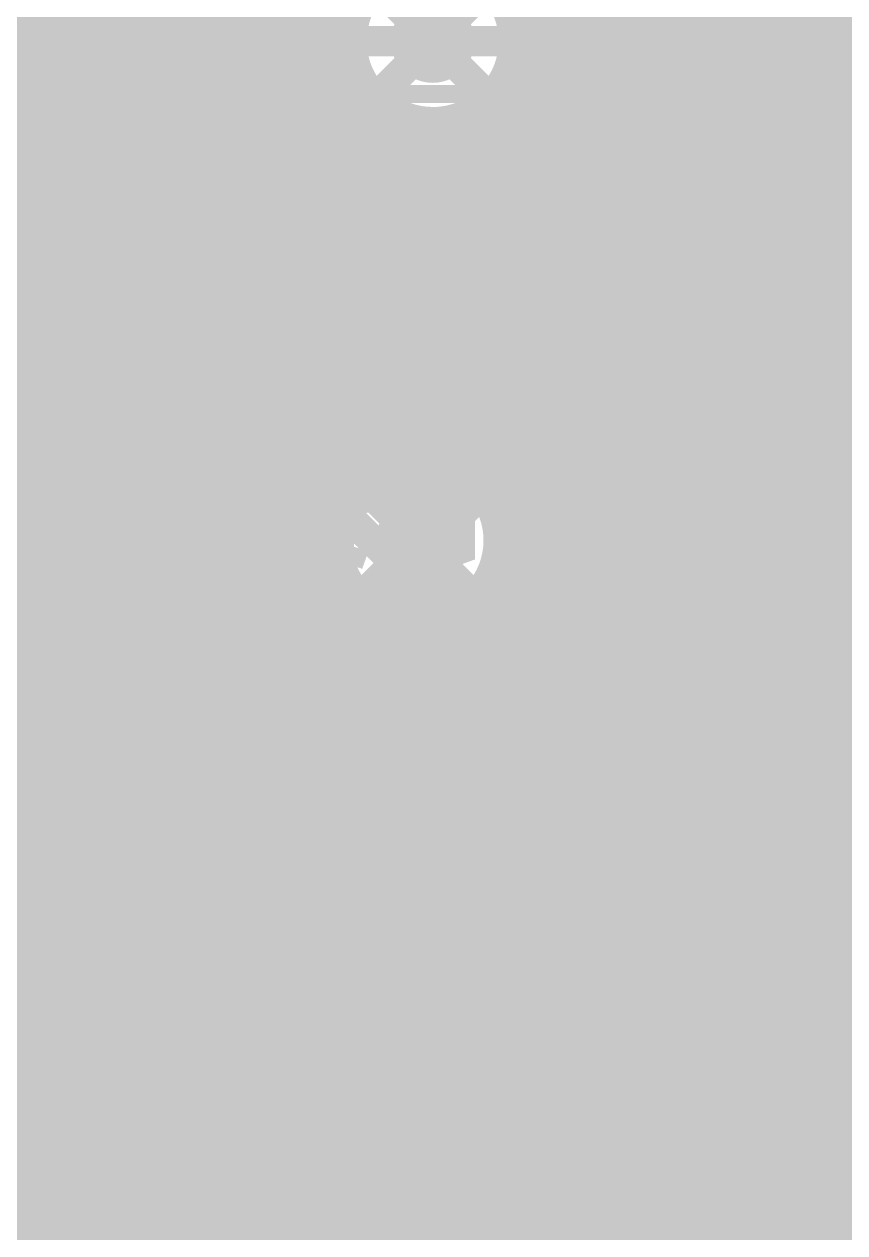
# Model space of a CAD drawing. Extents: x -5 to 112, y -62 to 71.
# Drawn here: x 57.02 to 63.91, y 54.13 to 64.28 of the extents above; entities that cross this region are included whole.
import ezdxf

# ---------------------------------------------------------------- set-up
doc = ezdxf.new("R2010")
doc.units = 0
doc.header["$MEASUREMENT"] = 0
doc.layers.get('0').update_dxf_attribs({"linetype": 'CONTINUOUS'})
for name, color, linetype in [('25-336-0_BOT', 7, 'CONTINUOUS'), ('25-336-0_DRD', 7, 'CONTINUOUS'), ('25-336-0_DRL', 2, 'CONTINUOUS'), ('25-336-0_IN1', 4, 'CONTINUOUS'), ('25-336-0_IN2', 3, 'CONTINUOUS'), ('25-336-0_SMT', 10, 'CONTINUOUS'), ('25-336-0_SPT', 14, 'CONTINUOUS'), ('25-336-0_SST', 9, 'CONTINUOUS'), ('25-336-0_TOP', 12, 'CONTINUOUS'), ('THRUHOLE_TAP', 8, 'CONTINUOUS')]:
    doc.layers.add(name, color=color, linetype=linetype)

# ---------------------------------------------------------------- blocks, each defined once
blk = doc.blocks.new('ROUND_11')
at = {"const_width": 0.35052}
blk.add_lwpolyline([(-0.17526, 0, 1), (0.17526, 0, 1)], format="xyb", close=True, dxfattribs=at)
blk = doc.blocks.new('ROUND_81')
at = {"const_width": 0.10033}
blk.add_lwpolyline([(-0.050164, 0, 1), (0.050164, 0, 1)], format="xyb", close=True, dxfattribs=at)
blk = doc.blocks.new('ROUND_82')
at = {"const_width": 0.10033}
blk.add_lwpolyline([(-0.050164, 0, 1), (0.050164, 0, 1)], format="xyb", close=True, dxfattribs=at)
blk = doc.blocks.new('ROUND_65')
at = {"const_width": 0.35052}
blk.add_lwpolyline([(-0.17526, 0, 1), (0.17526, 0, 1)], format="xyb", close=True, dxfattribs=at)
blk = doc.blocks.new('ROUND_68')
at = {"const_width": 0.35052}
blk.add_lwpolyline([(-0.17526, 0, 1), (0.17526, 0, 1)], format="xyb", close=True, dxfattribs=at)
blk = doc.blocks.new('RECTANGLE_2')
blk.add_solid([(0.4826, 0.4064), (0.4826, -0.4064), (-0.4826, 0.4064), (-0.4826, -0.4064)])
blk = doc.blocks.new('OBLONG_51')
at = {"const_width": 0.65024}
blk.add_lwpolyline([(0.50038, 0), (-0.50038, 0)], dxfattribs=at)
at = {"const_width": 0.32512}
for points in [[(-0.66294, 0, 1), (-0.33782, 0, 1)], [(0.33782, 0, 1), (0.66294, 0, 1)]]:
    blk.add_lwpolyline(points, format="xyb", close=True, dxfattribs=at)
blk = doc.blocks.new('RECTANGLE_53')
blk.add_solid([(0.8636, 0.6985), (0.8636, -0.6985), (-0.8636, 0.6985), (-0.8636, -0.6985)])
blk = doc.blocks.new('ROUND_73')
at = {"const_width": 0.10033}
blk.add_lwpolyline([(-0.050164, 0, 1), (0.050164, 0, 1)], format="xyb", close=True, dxfattribs=at)

msp = doc.modelspace()

# ---------------------------------------------------------------- linework, layer by layer
at = {"layer": '25-336-0_BOT'}
for points, const_width in [([(57.0738, 70.231), (57.0738, 63.56096)], 0.254), ([(57.3024, 70.231), (57.3024, 63.78956)], 0.254), ([(57.531, 70.231), (57.531, 64.01816)], 0.254), ([(57.7596, 70.231), (57.7596, 64.24676)], 0.254), ([(62.3316, 70.231), (62.3316, 47.17796)], 0.254), ([(62.5602, 70.231), (62.5602, 47.43196)], 0.254), ([(62.7888, 70.231), (62.7888, 47.59452)], 0.254), ([(63.0174, 70.231), (63.0174, 47.7012)], 0.254), ([(63.246, 70.231), (63.246, 47.76216)], 0.254), ([(63.4746, 70.231), (63.4746, 47.78502)], 0.254), ([(63.7032, 70.231), (63.7032, 47.76978)], 0.254), ([(63.9318, 70.231), (63.9318, 47.71898)], 0.254), ([(60.325, 68.707), (60.325, 66.802), (61.595, 65.532), (61.595, 61.341), (60.325, 60.071), (60.325, 59.944)], 0.635), ([(62.2427, 65.532), (62.2427, 61.341)], 0.254), ([(57.97042, 64.45758), (56.17464, 62.6618)], 0.254), ([(57.7469, 64.2366), (51.7652, 64.2366)], 0.254), ([(83.29676, 64.2366), (62.2427, 64.2366)], 0.254), ([(60.452, 64.135), (58.293, 64.135), (56.261, 62.103), (56.261, 58.166), (54.737, 56.642)], 0.254), ([(57.5183, 64.008), (51.7652, 64.008)], 0.254), ([(83.30184, 64.008), (62.2427, 64.008)], 0.254), ([(57.2897, 63.7794), (51.7652, 63.7794)], 0.254), ([(83.35518, 63.7794), (62.2427, 63.7794)], 0.254), ([(58.48096, 63.6778), (56.7182, 61.9125)], 0.254), ([(58.4454, 63.6397), (58.4454, 55.0037)], 0.254), ([(59.94908, 63.6778), (58.48096, 63.6778)], 0.254), ([(58.674, 63.6778), (58.674, 55.0037)], 0.254), ([(58.9026, 63.6778), (58.9026, 55.0037)], 0.254), ([(59.1312, 63.6778), (59.1312, 55.0037)], 0.254), ([(59.3598, 63.6778), (59.3598, 55.0037)], 0.254), ([(59.5884, 63.6778), (59.5884, 55.0037)], 0.254), ([(59.817, 63.6778), (59.817, 60.47232)], 0.254), ([(60.9473, 63.66764), (60.9473, 61.6077)], 0.254), ([(60.96, 63.68288), (60.96, 61.6204)], 0.254), ([(57.0611, 63.5508), (51.7652, 63.5508)], 0.254), ([(60.10402, 63.5508), (58.35396, 63.5508)], 0.254), ([(60.0456, 63.5889), (60.0456, 60.706)], 0.254), ([(60.7314, 63.51524), (60.7314, 61.3918)], 0.254), ([(60.9473, 63.5508), (60.79998, 63.5508)], 0.254), ([(83.45932, 63.5508), (62.2427, 63.5508)], 0.254), ([(58.2168, 63.4111), (58.2168, 55.0037)], 0.254), ([(60.2742, 63.47714), (60.2742, 60.9346)], 0.254), ([(60.5028, 63.45682), (60.5028, 61.1632)], 0.254), ([(60.9473, 63.3222), (58.12536, 63.3222)], 0.254), ([(83.63712, 63.3222), (62.2427, 63.3222)], 0.254), ([(60.9473, 63.0936), (57.89676, 63.0936)], 0.254), ([(57.9882, 63.1825), (57.9882, 55.0037)], 0.254), ([(83.95716, 63.0936), (62.2427, 63.0936)], 0.254), ([(57.7596, 62.9539), (57.7596, 55.0037)], 0.254), ([(60.9473, 62.865), (57.66816, 62.865)], 0.254), ([(101.473, 62.865), (62.2427, 62.865)], 0.254), ([(57.531, 62.7253), (57.531, 55.0037)], 0.254), ([(60.9473, 62.6364), (57.43956, 62.6364)], 0.254), ([(101.473, 62.6364), (62.2427, 62.6364)], 0.254), ([(57.3024, 62.4967), (57.3024, 55.0037)], 0.254), ([(60.9473, 62.4078), (57.21096, 62.4078)], 0.254), ([(101.473, 62.4078), (62.2427, 62.4078)], 0.254), ([(60.9473, 62.1792), (56.98236, 62.1792)], 0.254), ([(57.0738, 62.2681), (57.0738, 55.0037)], 0.254), ([(101.473, 62.1792), (62.2427, 62.1792)], 0.254), ([(60.9473, 61.9506), (56.75376, 61.9506)], 0.254), ([(101.473, 61.9506), (62.2427, 61.9506)], 0.254), ([(60.9473, 61.722), (56.7182, 61.722)], 0.254), ([(101.473, 61.722), (62.2427, 61.722)], 0.254), ([(60.9473, 61.6077), (59.87288, 60.53582)], 0.254), ([(60.83046, 61.4934), (56.7182, 61.4934)], 0.254), ([(101.473, 61.4934), (62.2427, 61.4934)], 0.254), ([(60.60186, 61.2648), (56.7182, 61.2648)], 0.254), ([(101.473, 61.2648), (62.23762, 61.2648)], 0.254), ([(60.37326, 61.0362), (56.7182, 61.0362)], 0.254), ([(101.473, 61.0362), (62.1665, 61.0362)], 0.254), ([(62.04458, 60.87618), (60.99302, 59.82462)], 0.254), ([(62.103, 60.93968), (62.103, 49.2633)], 0.254), ([(60.14466, 60.8076), (56.7182, 60.8076)], 0.254), ([(101.473, 60.8076), (61.976, 60.8076)], 0.254), ([(61.8744, 60.70346), (61.8744, 49.56556)], 0.254), ([(59.91606, 60.579), (56.7182, 60.579)], 0.254), ([(101.473, 60.579), (61.7474, 60.579)], 0.254), ([(61.6458, 60.47486), (61.6458, 49.67732)], 0.254), ([(59.7408, 60.3504), (56.7182, 60.3504)], 0.254), ([(101.473, 60.3504), (61.5188, 60.3504)], 0.254), ([(61.4172, 60.24626), (61.4172, 49.70018)], 0.254), ([(59.66714, 60.1218), (56.7182, 60.1218)], 0.254), ([(60.325, 59.944), (60.325, 54.356)], 0.635), ([(101.473, 60.1218), (61.2902, 60.1218)], 0.254), ([(61.1886, 60.01766), (61.1886, 49.64176)], 0.254), ([(59.64682, 59.8932), (56.7182, 59.8932)], 0.254), ([(101.473, 59.8932), (61.0616, 59.8932)], 0.254), ([(59.6773, 59.73572), (59.6773, 55.0037)], 0.254), ([(60.9727, 59.73572), (60.9727, 54.56174)], 0.254), ([(59.6773, 59.6646), (56.7182, 59.6646)], 0.254), ([(60.96, 59.70016), (60.96, 54.5973)], 0.254), ([(101.473, 59.6646), (60.9727, 59.6646)], 0.254), ([(59.6773, 59.436), (56.7182, 59.436)], 0.254), ([(101.473, 59.436), (60.9727, 59.436)], 0.254), ([(59.6773, 59.2074), (56.7182, 59.2074)], 0.254), ([(101.473, 59.2074), (60.9727, 59.2074)], 0.254), ([(59.6773, 58.9788), (56.7182, 58.9788)], 0.254), ([(101.473, 58.9788), (60.9727, 58.9788)], 0.254), ([(59.6773, 58.7502), (56.7182, 58.7502)], 0.254), ([(101.473, 58.7502), (60.9727, 58.7502)], 0.254), ([(59.6773, 58.5216), (56.7182, 58.5216)], 0.254), ([(101.473, 58.5216), (60.9727, 58.5216)], 0.254), ([(59.6773, 58.293), (56.7182, 58.293)], 0.254), ([(101.473, 58.293), (60.9727, 58.293)], 0.254), ([(59.6773, 58.0644), (56.7055, 58.0644)], 0.254), ([(101.473, 58.0644), (60.9727, 58.0644)], 0.254), ([(59.6773, 57.8358), (56.57596, 57.8358)], 0.254), ([(101.473, 57.8358), (60.9727, 57.8358)], 0.254), ([(59.6773, 57.6072), (56.34736, 57.6072)], 0.254), ([(101.473, 57.6072), (60.9727, 57.6072)], 0.254), ([(59.6773, 57.3786), (56.11876, 57.3786)], 0.254), ([(101.473, 57.3786), (60.9727, 57.3786)], 0.254), ([(59.6773, 57.15), (55.89016, 57.15)], 0.254), ([(101.473, 57.15), (60.9727, 57.15)], 0.254), ([(59.6773, 56.9214), (55.66156, 56.9214)], 0.254), ([(101.473, 56.9214), (60.9727, 56.9214)], 0.254), ([(59.6773, 56.6928), (55.43296, 56.6928)], 0.254), ([(90.25382, 56.6928), (60.9727, 56.6928)], 0.254), ([(59.6773, 56.4642), (55.39232, 56.4642)], 0.254), ([(89.85758, 56.4642), (60.9727, 56.4642)], 0.254), ([(59.6773, 56.2356), (55.28056, 56.2356)], 0.254), ([(89.61882, 56.2356), (60.9727, 56.2356)], 0.254), ([(59.6773, 56.007), (54.9783, 56.007)], 0.254), ([(89.4588, 56.007), (60.9727, 56.007)], 0.254), ([(59.6773, 55.7784), (43.2562, 55.7784)], 0.254), ([(89.34958, 55.7784), (60.9727, 55.7784)], 0.254), ([(59.6773, 55.5498), (43.2562, 55.5498)], 0.254), ([(89.281, 55.5498), (60.9727, 55.5498)], 0.254), ([(59.6773, 55.3212), (43.2562, 55.3212)], 0.254), ([(89.24798, 55.3212), (60.9727, 55.3212)], 0.254), ([(59.6773, 55.0926), (43.2562, 55.0926)], 0.254), ([(69.09816, 55.0926), (60.9727, 55.0926)], 0.254), ([(59.6773, 55.0037), (52.578, 55.0037)], 0.254), ([(68.83908, 54.864), (60.9727, 54.864)], 0.254), ([(68.67652, 54.6354), (60.9727, 54.6354)], 0.254), ([(60.325, 54.356), (52.578, 54.356), (51.308, 53.086), (51.308, 50.165), (52.4002, 49.0728), (52.4002, 44.3738)], 0.635), ([(68.57492, 54.4068), (61.00318, 54.4068)], 0.254), ([(68.51904, 54.1782), (60.98032, 54.1782)], 0.254), ([(60.96, 54.11216), (60.96, 49.47412)], 0.254)]:
    msp.add_lwpolyline(points, dxfattribs=dict(at, const_width=const_width))
at = {"layer": '25-336-0_BOT', "const_width": 0.254}
for points in [[(59.94908, 63.6778, 0.2113087), (60.452, 63.45532)], [(60.452, 63.45428, 0.2064635), (60.9471, 63.66782)], [(62.0522, 60.8838, 0.1989124), (62.24158, 61.341)], [(59.8678, 60.5282, 0.1573077), (59.68681, 60.17483)], [(59.8678, 60.5282, 0.1573077), (59.68681, 60.17483)], [(59.68492, 60.17514, 0.0868521), (59.64447, 59.944)], [(59.68492, 60.17514, 0.0868521), (59.64447, 59.944)], [(59.64428, 59.944, 0.0779388), (59.67696, 59.73561)], [(59.64428, 59.944, 0.0779388), (59.67696, 59.73561)], [(60.9727, 59.73572, 0.0335838), (60.99475, 59.82431)], [(60.9727, 59.73572, 0.0335838), (60.99475, 59.82431)], [(61.00572, 54.356, 0.0770437), (60.97378, 54.56208)], [(61.00572, 54.356, 0.0770437), (60.97378, 54.56208)], [(60.325, 53.67528, 0.4142136), (61.00572, 54.356)], [(60.325, 53.67528, 0.4142136), (61.00572, 54.356)]]:
    msp.add_lwpolyline(points, format="xyb", dxfattribs=at)
at = {"layer": '25-336-0_DRD', "const_width": 0.254}
for points in [[(61.722, 65.405), (59.182, 62.865)], [(61.722, 62.865), (59.182, 65.405)], [(60.579, 61.849), (58.039, 59.309)], [(60.579, 59.309), (58.039, 61.849)], [(61.595, 61.214), (59.055, 58.674)], [(61.595, 58.674), (59.055, 61.214)], [(61.595, 61.214), (59.055, 58.674)], [(61.595, 58.674), (59.055, 61.214)], [(61.595, 55.626), (59.055, 53.086)], [(61.595, 53.086), (59.055, 55.626)], [(61.595, 55.626), (59.055, 53.086)], [(61.595, 53.086), (59.055, 55.626)]]:
    msp.add_lwpolyline(points, dxfattribs=at)
at = {"layer": '25-336-0_IN1', "const_width": 0.254}
for points in [[(57.0992, 69.85), (57.0992, 34.81578)], [(57.3278, 69.85), (57.3278, 34.9377)], [(57.5564, 69.85), (57.5564, 34.96818)], [(57.785, 69.85), (57.785, 34.91992)], [(58.0136, 69.85), (58.0136, 34.76752)], [(58.2422, 69.85), (58.2422, 28.067)], [(58.4708, 69.85), (58.4708, 29.37002)], [(58.6994, 69.85), (58.6994, 29.37002)], [(58.928, 69.85), (58.928, 29.37002)], [(59.1566, 69.85), (59.1566, 47.28464)], [(59.3852, 69.85), (59.3852, 47.47006)], [(59.6138, 69.85), (59.6138, 47.53864)], [(61.214, 69.85), (61.214, 49.65192)], [(61.4426, 69.85), (61.4426, 49.70018)], [(61.6712, 69.85), (61.6712, 49.6697)], [(61.8998, 69.85), (61.8998, 49.54778)], [(62.1284, 69.85), (62.1284, 49.18202)], [(62.357, 69.85), (62.357, 47.21352)], [(62.5856, 69.85), (62.5856, 47.45482)], [(62.8142, 69.85), (62.8142, 47.60976)], [(63.0428, 69.85), (63.0428, 47.70882)], [(63.2714, 69.85), (63.2714, 47.76724)], [(63.5, 69.85), (63.5, 47.78502)], [(63.7286, 69.85), (63.7286, 47.76724)], [(63.9572, 69.85), (63.9572, 47.70882)], [(59.7789, 64.2366), (17.0942, 64.2366)], [(83.29676, 64.2366), (61.12256, 64.2366)], [(59.78398, 64.008), (16.96466, 64.008)], [(83.30184, 64.008), (61.12002, 64.008)], [(59.8424, 63.83274), (59.8424, 60.42152)], [(59.87288, 63.7794), (16.76146, 63.7794)], [(60.9854, 63.71336), (60.9854, 60.10402)], [(83.35518, 63.7794), (61.03112, 63.7794)], [(60.10402, 63.5508), (16.40586, 63.5508)], [(60.071, 63.57112), (60.071, 60.57392)], [(60.7568, 63.52794), (60.7568, 60.46978)], [(83.45932, 63.5508), (60.79998, 63.5508)], [(60.2996, 63.47206), (60.2996, 60.62218)], [(60.5282, 63.45936), (60.5282, 60.5917)], [(83.63712, 63.3222), (55.74792, 63.3222)], [(83.95716, 63.0936), (55.88508, 63.0936)], [(99.441, 62.865), (55.92572, 62.865)], [(99.441, 62.6364), (55.88508, 62.6364)], [(99.441, 62.4078), (55.74792, 62.4078)], [(99.441, 62.1792), (51.9557, 62.1792)], [(99.441, 61.9506), (51.98618, 61.9506)], [(99.441, 61.722), (51.93792, 61.722)], [(99.441, 61.4934), (51.78552, 61.4934)], [(99.441, 61.2648), (34.94532, 61.2648)], [(99.441, 61.0362), (34.96818, 61.0362)], [(99.441, 60.8076), (34.90976, 60.8076)], [(60.08116, 60.579), (34.74212, 60.579)], [(99.441, 60.579), (60.5663, 60.579)], [(59.7789, 60.3504), (31.3182, 60.3504)], [(99.441, 60.3504), (60.86856, 60.3504)], [(59.66714, 60.1218), (31.3182, 60.1218)], [(99.441, 60.1218), (60.98032, 60.1218)], [(59.64682, 59.8932), (31.3182, 59.8932)], [(99.441, 59.8932), (61.00318, 59.8932)], [(60.9854, 59.78144), (60.9854, 54.51602)], [(59.70524, 59.6646), (31.3182, 59.6646)], [(99.441, 59.6646), (60.94476, 59.6646)], [(59.87288, 59.436), (31.3182, 59.436)], [(59.8424, 59.46394), (59.8424, 54.83352)], [(99.441, 59.436), (60.77712, 59.436)], [(60.7568, 59.41822), (60.7568, 54.88178)], [(60.071, 59.31408), (60.071, 54.98592)], [(60.2996, 59.26328), (60.2996, 55.03418)], [(60.5282, 59.29376), (60.5282, 55.0037)], [(99.441, 59.2074), (31.3182, 59.2074)], [(99.441, 58.9788), (55.88508, 58.9788)], [(99.441, 58.7502), (56.09336, 58.7502)], [(99.441, 58.5216), (56.16956, 58.5216)], [(99.441, 58.293), (56.16702, 58.293)], [(99.441, 58.0644), (56.07812, 58.0644)], [(99.441, 57.8358), (55.84698, 57.8358)], [(99.441, 57.6072), (45.10532, 57.6072)], [(99.441, 57.3786), (44.99356, 57.3786)], [(99.441, 57.15), (55.18912, 57.15)], [(99.441, 56.9214), (55.35676, 56.9214)], [(90.25382, 56.6928), (55.41518, 56.6928)], [(89.85758, 56.4642), (55.39232, 56.4642)], [(89.61882, 56.2356), (55.28056, 56.2356)], [(89.4588, 56.007), (54.9783, 56.007)], [(89.34958, 55.7784), (31.3182, 55.7784)], [(89.281, 55.5498), (31.3182, 55.5498)], [(89.24798, 55.3212), (31.3182, 55.3212)], [(69.09816, 55.0926), (31.3182, 55.0926)], [(59.87288, 54.864), (31.3182, 54.864)], [(68.83908, 54.864), (60.77712, 54.864)], [(59.70524, 54.6354), (31.3182, 54.6354)], [(68.67652, 54.6354), (60.94476, 54.6354)], [(59.64682, 54.4068), (39.88308, 54.4068)], [(68.57492, 54.4068), (61.00318, 54.4068)], [(59.66714, 54.1782), (40.09136, 54.1782)], [(68.51904, 54.1782), (60.98032, 54.1782)], [(60.9854, 54.19344), (60.9854, 49.49952)]]:
    msp.add_lwpolyline(points, dxfattribs=at)
for points in [[(60.452, 64.81572, 0.4142136), (59.77128, 64.135)], [(61.13272, 64.135, 0.4142136), (60.452, 64.81572)], [(59.77128, 64.135, 0.4142136), (60.452, 63.45428)], [(60.452, 63.45428, 0.4142136), (61.13272, 64.135)], [(60.325, 60.62472, 0.4142136), (59.64428, 59.944)], [(60.325, 60.62472, 0.4142136), (59.64428, 59.944)], [(61.00572, 59.944, 0.4142136), (60.325, 60.62472)], [(61.00572, 59.944, 0.4142136), (60.325, 60.62472)], [(59.64428, 59.944, 0.4142136), (60.325, 59.26328)], [(59.64428, 59.944, 0.4142136), (60.325, 59.26328)], [(60.325, 59.26328, 0.4142136), (61.00572, 59.944)], [(60.325, 59.26328, 0.4142136), (61.00572, 59.944)], [(60.325, 55.03672, 0.4142136), (59.64428, 54.356)], [(60.325, 55.03672, 0.4142136), (59.64428, 54.356)], [(61.00572, 54.356, 0.4142136), (60.325, 55.03672)], [(61.00572, 54.356, 0.4142136), (60.325, 55.03672)], [(59.64428, 54.356, 0.4142136), (60.325, 53.67528)], [(59.64428, 54.356, 0.4142136), (60.325, 53.67528)], [(60.325, 53.67528, 0.4142136), (61.00572, 54.356)], [(60.325, 53.67528, 0.4142136), (61.00572, 54.356)]]:
    msp.add_lwpolyline(points, format="xyb", dxfattribs=at)
at = {"layer": '25-336-0_IN2', "const_width": 0.254}
for points in [[(57.0992, 69.85), (57.0992, 34.81578)], [(57.3278, 69.85), (57.3278, 34.9377)], [(57.5564, 69.85), (57.5564, 34.96818)], [(57.785, 69.85), (57.785, 34.91992)], [(58.0136, 69.85), (58.0136, 34.76752)], [(58.2422, 69.85), (58.2422, 28.067)], [(58.4708, 69.85), (58.4708, 29.37002)], [(58.6994, 69.85), (58.6994, 29.37002)], [(58.928, 69.85), (58.928, 29.37002)], [(59.1566, 69.85), (59.1566, 47.28464)], [(59.3852, 69.85), (59.3852, 47.47006)], [(59.6138, 69.85), (59.6138, 47.53864)], [(61.214, 69.85), (61.214, 49.65192)], [(61.4426, 69.85), (61.4426, 49.70018)], [(61.6712, 69.85), (61.6712, 49.6697)], [(61.8998, 69.85), (61.8998, 49.54778)], [(62.1284, 69.85), (62.1284, 49.18202)], [(62.357, 69.85), (62.357, 47.21352)], [(62.5856, 69.85), (62.5856, 47.45482)], [(62.8142, 69.85), (62.8142, 47.60976)], [(63.0428, 69.85), (63.0428, 47.70882)], [(63.2714, 69.85), (63.2714, 47.76724)], [(63.5, 69.85), (63.5, 47.78502)], [(63.7286, 69.85), (63.7286, 47.76724)], [(63.9572, 69.85), (63.9572, 47.70882)], [(59.7789, 64.2366), (17.0942, 64.2366)], [(83.29676, 64.2366), (61.12256, 64.2366)], [(59.78398, 64.008), (16.96466, 64.008)], [(83.30184, 64.008), (61.12002, 64.008)], [(59.8424, 63.83274), (59.8424, 60.42152)], [(59.87288, 63.7794), (16.76146, 63.7794)], [(60.9854, 63.71336), (60.9854, 60.10402)], [(83.35518, 63.7794), (61.03112, 63.7794)], [(60.10402, 63.5508), (16.40586, 63.5508)], [(60.071, 63.57112), (60.071, 60.57392)], [(60.7568, 63.52794), (60.7568, 60.46978)], [(83.45932, 63.5508), (60.79998, 63.5508)], [(60.2996, 63.47206), (60.2996, 60.62218)], [(60.5282, 63.45936), (60.5282, 60.5917)], [(83.63712, 63.3222), (55.74792, 63.3222)], [(83.95716, 63.0936), (55.88508, 63.0936)], [(99.441, 62.865), (55.92572, 62.865)], [(99.441, 62.6364), (55.88508, 62.6364)], [(99.441, 62.4078), (55.74792, 62.4078)], [(99.441, 62.1792), (51.9557, 62.1792)], [(99.441, 61.9506), (51.98618, 61.9506)], [(99.441, 61.722), (51.93792, 61.722)], [(99.441, 61.4934), (51.78552, 61.4934)], [(99.441, 61.2648), (34.94532, 61.2648)], [(99.441, 61.0362), (34.96818, 61.0362)], [(99.441, 60.8076), (34.90976, 60.8076)], [(60.08116, 60.579), (34.74212, 60.579)], [(99.441, 60.579), (60.5663, 60.579)], [(59.7789, 60.3504), (15.90294, 60.3504)], [(99.441, 60.3504), (60.86856, 60.3504)], [(59.66714, 60.1218), (15.91564, 60.1218)], [(99.441, 60.1218), (60.98032, 60.1218)], [(59.64682, 59.8932), (15.84706, 59.8932)], [(99.441, 59.8932), (61.00318, 59.8932)], [(60.9854, 59.78144), (60.9854, 54.51602)], [(59.70524, 59.6646), (15.66164, 59.6646)], [(99.441, 59.6646), (60.94476, 59.6646)], [(59.87288, 59.436), (24.96312, 59.436)], [(59.8424, 59.46394), (59.8424, 54.83352)], [(99.441, 59.436), (60.77712, 59.436)], [(60.7568, 59.41822), (60.7568, 54.88178)], [(60.071, 59.31408), (60.071, 54.98592)], [(60.2996, 59.26328), (60.2996, 55.03418)], [(60.5282, 59.29376), (60.5282, 55.0037)], [(99.441, 59.2074), (25.13076, 59.2074)], [(99.441, 58.9788), (55.88508, 58.9788)], [(99.441, 58.7502), (56.09336, 58.7502)], [(99.441, 58.5216), (56.16956, 58.5216)], [(99.441, 58.293), (56.16702, 58.293)], [(99.441, 58.0644), (56.07812, 58.0644)], [(99.441, 57.8358), (55.84698, 57.8358)], [(99.441, 57.6072), (45.10532, 57.6072)], [(99.441, 57.3786), (44.99356, 57.3786)], [(99.441, 57.15), (55.18912, 57.15)], [(99.441, 56.9214), (55.35676, 56.9214)], [(90.25382, 56.6928), (55.41518, 56.6928)], [(89.85758, 56.4642), (55.39232, 56.4642)], [(89.61882, 56.2356), (55.28056, 56.2356)], [(89.4588, 56.007), (54.9783, 56.007)], [(89.34958, 55.7784), (28.74264, 55.7784)], [(89.281, 55.5498), (28.92806, 55.5498)], [(89.24798, 55.3212), (28.99664, 55.3212)], [(69.09816, 55.0926), (28.98394, 55.0926)], [(59.87288, 54.864), (28.88488, 54.864)], [(68.83908, 54.864), (60.77712, 54.864)], [(59.70524, 54.6354), (28.62072, 54.6354)], [(68.67652, 54.6354), (60.94476, 54.6354)], [(59.64682, 54.4068), (39.88308, 54.4068)], [(68.57492, 54.4068), (61.00318, 54.4068)], [(59.66714, 54.1782), (40.09136, 54.1782)], [(68.51904, 54.1782), (60.98032, 54.1782)], [(60.9854, 54.19344), (60.9854, 49.49952)]]:
    msp.add_lwpolyline(points, dxfattribs=at)
for points in [[(60.452, 64.81572, 0.4142136), (59.77128, 64.135)], [(61.13272, 64.135, 0.4142136), (60.452, 64.81572)], [(59.77128, 64.135, 0.4142136), (60.452, 63.45428)], [(60.452, 63.45428, 0.4142136), (61.13272, 64.135)], [(60.325, 60.62472, 0.4142136), (59.64428, 59.944)], [(60.325, 60.62472, 0.4142136), (59.64428, 59.944)], [(61.00572, 59.944, 0.4142136), (60.325, 60.62472)], [(61.00572, 59.944, 0.4142136), (60.325, 60.62472)], [(59.64428, 59.944, 0.4142136), (60.325, 59.26328)], [(59.64428, 59.944, 0.4142136), (60.325, 59.26328)], [(60.325, 59.26328, 0.4142136), (61.00572, 59.944)], [(60.325, 59.26328, 0.4142136), (61.00572, 59.944)], [(60.325, 55.03672, 0.4142136), (59.64428, 54.356)], [(60.325, 55.03672, 0.4142136), (59.64428, 54.356)], [(61.00572, 54.356, 0.4142136), (60.325, 55.03672)], [(61.00572, 54.356, 0.4142136), (60.325, 55.03672)], [(59.64428, 54.356, 0.4142136), (60.325, 53.67528)], [(59.64428, 54.356, 0.4142136), (60.325, 53.67528)], [(60.325, 53.67528, 0.4142136), (61.00572, 54.356)], [(60.325, 53.67528, 0.4142136), (61.00572, 54.356)]]:
    msp.add_lwpolyline(points, format="xyb", dxfattribs=at)
at = {"layer": '25-336-0_SST', "const_width": 0.1524}
for points in [[(55.6895, 66.8655), (55.6895, 63.9445), (57.3278, 63.9445), (57.3278, 66.8655), (55.6895, 66.8655)], [(59.2455, 63.9445), (59.2455, 66.8655), (57.6072, 66.8655), (57.6072, 63.9445), (59.2455, 63.9445)], [(64.135, 65.151), (67.183, 65.151), (67.183, 59.563), (63.373, 59.563), (63.373, 64.389), (64.135, 65.151)], [(57.3405, 60.7695), (57.3405, 63.6905), (55.7022, 63.6905), (55.7022, 60.7695), (57.3405, 60.7695)], [(57.5945, 63.6905), (57.5945, 60.7695), (59.2328, 60.7695), (59.2328, 63.6905), (57.5945, 63.6905)], [(59.4995, 63.6905), (59.4995, 60.7695), (61.1378, 60.7695), (61.1378, 63.6905), (59.4995, 63.6905)], [(58.4454, 60.37834), (58.4454, 60.02274), (58.61558, 59.90336), (58.78576, 59.90336), (58.9534, 60.02274), (58.9534, 60.37834), (57.9374, 60.37834)], [(59.88558, 59.77636), (59.7154, 59.83732), (59.7154, 60.19292), (59.88558, 60.25134), (60.56376, 60.25134), (60.7314, 60.19292), (60.7314, 59.83732), (60.56376, 59.77636)], [(58.4454, 60.08116), (57.9374, 59.90336)], [(58.10758, 59.54014), (57.9374, 59.42076), (57.9374, 59.18454), (58.10758, 59.06516), (58.27776, 59.06516), (58.61558, 59.30392), (58.9534, 59.06516), (58.9534, 59.54014)], [(59.7154, 59.05754), (59.7154, 59.29376)], [(59.7154, 59.17692), (60.7314, 59.17692), (60.56376, 59.29376)], [(58.4454, 58.64352), (58.4454, 58.28792), (58.27776, 58.22696), (58.10758, 58.22696), (57.9374, 58.28792), (57.9374, 58.64352), (58.10758, 58.70194), (58.27776, 58.70194), (58.9534, 58.46572)], [(59.7154, 58.57494), (60.7314, 58.21934), (60.7314, 58.69432)], [(59.9567, 56.68772), (59.11088, 56.68772), (58.9407, 56.74614), (58.9407, 57.10174), (59.11088, 57.16016), (59.9567, 57.16016)], [(59.4487, 55.90794), (59.4487, 56.26354), (59.61888, 56.32196), (59.78906, 56.32196), (59.9567, 56.26354), (59.9567, 55.90794), (59.78906, 55.84952), (59.61888, 55.84952), (58.9407, 56.08574)], [(64.2366, 48.641), (64.2366, 55.499), (55.1434, 55.499), (55.1434, 48.641), (64.2366, 48.641)]]:
    msp.add_lwpolyline(points, dxfattribs=at)
at = {"layer": '25-336-0_TOP'}
for points, const_width in [([(62.23, 60.325), (62.865, 60.325), (64.389, 61.849), (64.389, 63.881), (62.865, 65.405), (60.1472, 65.405), (59.436, 64.6938), (58.42, 64.6938)], 0.635), ([(57.3278, 65.4685), (57.3278, 62.1665)], 0.254), ([(57.5564, 65.4685), (57.5564, 62.1665)], 0.254), ([(57.3278, 65.3796), (57.3278, 63.9572)], 0.254), ([(57.6072, 65.3796), (57.6072, 63.9572)], 0.254), ([(57.6072, 64.1858), (57.3278, 64.1858)], 0.254), ([(62.23, 64.135), (60.452, 64.135)], 0.254), ([(59.2328, 64.0461), (59.2328, 63.9572)], 0.254), ([(59.436, 64.0461), (59.2328, 64.0461)], 0.254), ([(59.3852, 64.0461), (59.3852, 57.1627)], 0.254), ([(59.6138, 64.0715), (59.6138, 63.6778)], 0.254), ([(57.1627, 63.9572), (57.1627, 63.6778)], 0.254), ([(57.3278, 63.9572), (57.1627, 63.9572)], 0.254), ([(59.79414, 63.9572), (57.1627, 63.9572)], 0.254), ([(59.2328, 63.9572), (57.6072, 63.9572)], 0.254), ([(57.785, 63.9572), (57.785, 63.6778)], 0.254), ([(58.0136, 63.9572), (58.0136, 63.6778)], 0.254), ([(58.2422, 63.9572), (58.2422, 63.6778)], 0.254), ([(58.4708, 63.9572), (58.4708, 63.6778)], 0.254), ([(58.6994, 63.9572), (58.6994, 63.6778)], 0.254), ([(58.928, 63.9572), (58.928, 63.6778)], 0.254), ([(59.1566, 63.9572), (59.1566, 63.6778)], 0.254), ([(63.39586, 63.9572), (63.3603, 63.9572)], 0.254), ([(63.36792, 63.98514), (63.7413, 63.61176)], 0.254), ([(59.8424, 63.83274), (59.8424, 63.6778)], 0.254), ([(63.5, 63.85306), (63.5, 61.8744)], 0.254), ([(59.9059, 63.7286), (57.1627, 63.7286)], 0.254), ([(63.62446, 63.7286), (63.24346, 63.7286)], 0.254), ([(63.2714, 63.76416), (63.2714, 63.2333)], 0.254), ([(57.3278, 63.6778), (57.1627, 63.6778)], 0.254), ([(57.3278, 63.6778), (57.3278, 62.2554)], 0.254), ([(59.2328, 63.6778), (57.6072, 63.6778)], 0.254), ([(57.6072, 63.6778), (57.6072, 62.2554)], 0.254), ([(58.42, 63.6778), (58.42, 62.9412)], 0.254), ([(59.2328, 63.6778), (59.2328, 62.2554)], 0.254), ([(59.5122, 63.6778), (59.5122, 62.2554)], 0.254), ([(59.94908, 63.6778), (59.5122, 63.6778)], 0.254), ([(61.1378, 63.6778), (60.95492, 63.6778)], 0.254), ([(61.1378, 63.6778), (60.95492, 63.6778)], 0.254), ([(61.25972, 63.6778), (61.1378, 63.6778)], 0.254), ([(61.1378, 63.6778), (61.1378, 63.14694)], 0.254), ([(61.214, 63.6778), (61.214, 63.26886)], 0.254), ([(63.7286, 63.62446), (63.7286, 62.103)], 0.254), ([(63.7413, 63.61176), (63.7413, 62.1157)], 0.254), ([(57.6072, 63.5), (57.3278, 63.5)], 0.254), ([(59.5122, 63.5), (59.2328, 63.5)], 0.254), ([(61.5696, 63.5), (61.1378, 63.5)], 0.254), ([(61.4426, 63.54572), (61.4426, 63.45428)], 0.254), ([(63.7413, 63.5), (62.8904, 63.5)], 0.254), ([(63.0428, 63.55842), (63.0428, 63.43904)], 0.254), ([(57.6072, 63.2714), (57.3278, 63.2714)], 0.254), ([(59.5122, 63.2714), (59.2328, 63.2714)], 0.254), ([(61.21654, 63.2714), (61.1378, 63.2714)], 0.254), ([(63.7413, 63.2714), (63.24346, 63.2714)], 0.254), ([(57.6072, 63.0428), (57.3278, 63.0428)], 0.254), ([(59.5122, 63.0428), (59.2328, 63.0428)], 0.254), ([(63.7413, 63.0428), (63.3603, 63.0428)], 0.254), ([(57.6072, 62.9412), (58.42, 62.9412)], 0.254), ([(60.325, 62.9412), (59.309, 62.9412), (58.42, 62.9412)], 0.254), ([(59.309, 60.579), (59.309, 62.9412), (58.42, 62.9412)], 0.254), ([(59.2328, 62.9412), (58.42, 62.9412)], 0.254), ([(59.5122, 62.9412), (60.325, 62.9412)], 0.254), ([(60.325, 62.9412), (62.1538, 62.9412), (62.23, 62.865)], 0.254), ([(61.1378, 62.9412), (60.325, 62.9412)], 0.254), ([(57.6072, 62.8142), (57.3278, 62.8142)], 0.254), ([(59.5122, 62.8142), (59.2328, 62.8142)], 0.254), ([(63.3857, 62.865), (62.23, 62.865)], 0.254), ([(63.7413, 62.8142), (63.38316, 62.8142)], 0.254), ([(57.6072, 62.5856), (57.3278, 62.5856)], 0.254), ([(59.5122, 62.5856), (59.2328, 62.5856)], 0.254), ([(63.7413, 62.5856), (63.3222, 62.5856)], 0.254), ([(63.2714, 62.49416), (63.2714, 61.9633)], 0.254), ([(57.6072, 62.357), (57.3278, 62.357)], 0.254), ([(59.5122, 62.357), (59.2328, 62.357)], 0.254), ([(63.0428, 62.28842), (63.0428, 62.16904)], 0.254), ([(63.7413, 62.357), (63.1444, 62.357)], 0.254), ([(57.3278, 62.2046), (57.3278, 62.1665)], 0.254), ([(57.6072, 62.2554), (57.6072, 62.2046)], 0.254), ([(57.6072, 62.2046), (57.6072, 62.1665)], 0.254), ([(59.2328, 62.2554), (59.2328, 62.2046)], 0.254), ([(59.2328, 62.2046), (59.2328, 60.7822)], 0.254), ([(59.5122, 62.2554), (59.5122, 62.2046)], 0.254), ([(59.5122, 62.2046), (59.5122, 60.7822)], 0.254), ([(57.6072, 62.1665), (57.3278, 62.1665)], 0.254), ([(59.5122, 62.1284), (59.2328, 62.1284)], 0.254), ([(63.7413, 62.1284), (63.10884, 62.1284)], 0.254), ([(63.7413, 62.1157), (63.36792, 61.74486)], 0.254), ([(59.5122, 61.8998), (59.2328, 61.8998)], 0.254), ([(63.52286, 61.8998), (63.3095, 61.8998)], 0.254), ([(58.42, 61.5188), (56.515, 61.5188)], 0.635), ([(59.5122, 61.6712), (59.2328, 61.6712)], 0.254), ([(60.325, 59.944), (60.325, 61.5188)], 0.635), ([(60.325, 61.5188), (60.325, 59.944)], 0.635), ([(62.23, 61.595), (62.1538, 61.5188), (60.325, 61.5188)], 0.254), ([(59.5122, 61.4426), (59.2328, 61.4426)], 0.254), ([(64.83858, 61.38418), (63.32982, 59.87288)], 0.254), ([(59.5122, 61.214), (59.2328, 61.214)], 0.254), ([(61.34862, 61.0616), (61.1378, 61.0616)], 0.254), ([(61.1378, 61.0616), (61.1378, 60.7822)], 0.254), ([(61.214, 61.0616), (61.214, 60.72886)], 0.254), ([(59.5122, 60.9854), (59.2328, 60.9854)], 0.254), ([(61.49086, 60.9854), (61.1378, 60.9854)], 0.254), ([(61.4426, 61.00572), (61.4426, 60.91428)], 0.254), ([(57.6072, 60.8711), (57.3278, 60.8711)], 0.254), ([(57.3278, 60.8711), (57.3278, 60.7822)], 0.254), ([(57.3278, 60.8711), (57.3278, 55.4482)], 0.254), ([(57.5564, 60.8711), (57.5564, 55.6768)], 0.254), ([(57.6072, 60.8711), (57.6072, 60.7822)], 0.254), ([(59.6773, 60.7568), (55.1942, 60.7568)], 0.254), ([(57.3278, 60.7822), (55.7022, 60.7822)], 0.254), ([(57.0992, 60.7822), (57.0992, 55.2196)], 0.254), ([(59.2328, 60.7822), (57.6072, 60.7822)], 0.254), ([(57.785, 60.7822), (57.785, 55.9054)], 0.254), ([(58.0136, 60.7822), (58.0136, 56.134)], 0.254), ([(58.2422, 60.7822), (58.2422, 56.3626)], 0.254), ([(58.4708, 60.7822), (58.4708, 56.5912)], 0.254), ([(58.6994, 60.7822), (58.6994, 56.8198)], 0.254), ([(58.928, 60.7822), (58.928, 57.03824)], 0.254), ([(59.1566, 60.7822), (59.1566, 57.14492)], 0.254), ([(59.6773, 60.7822), (59.5122, 60.7822)], 0.254), ([(59.6138, 60.7822), (59.6138, 57.1627)], 0.254), ([(59.6773, 60.7822), (59.6773, 60.14974)], 0.254), ([(59.6773, 60.7822), (59.6773, 60.14974)], 0.254), ([(61.1378, 60.7822), (60.9727, 60.7822)], 0.254), ([(60.9727, 60.7822), (60.9727, 60.14974)], 0.254), ([(60.9727, 60.7822), (60.9727, 60.14974)], 0.254), ([(61.23686, 60.7568), (60.9727, 60.7568)], 0.254), ([(60.9854, 60.7822), (60.9854, 60.10402)], 0.254), ([(59.6773, 60.5282), (55.1942, 60.5282)], 0.254), ([(61.10732, 60.5282), (60.9727, 60.5282)], 0.254), ([(63.9572, 60.50026), (63.9572, 57.1627)], 0.254), ([(67.20332, 60.5282), (63.9826, 60.5282)], 0.254), ([(59.6773, 60.2996), (55.1942, 60.2996)], 0.254), ([(61.0743, 60.2996), (60.9727, 60.2996)], 0.254), ([(63.7286, 60.27166), (63.7286, 57.1627)], 0.254), ([(67.1703, 60.2996), (63.754, 60.2996)], 0.254), ([(59.65698, 60.071), (55.1942, 60.071)], 0.254), ([(61.1251, 60.071), (60.99302, 60.071)], 0.254), ([(63.5, 60.04306), (63.5, 57.1627)], 0.254), ([(67.2211, 60.071), (63.5254, 60.071)], 0.254), ([(59.6519, 59.8424), (55.1942, 59.8424)], 0.254), ([(61.28512, 59.8424), (60.99556, 59.8424)], 0.254), ([(61.214, 59.92114), (61.214, 57.1627)], 0.254), ([(67.38112, 59.8424), (63.2968, 59.8424)], 0.254), ([(56.388, 52.07), (56.388, 53.594), (59.309, 56.515), (80.264, 56.515), (83.312, 59.563), (103.632, 59.563), (106.172, 57.023), (106.172, 53.213), (105.41, 52.451), (105.41, 46.482), (104.394, 45.466), (99.822, 45.466), (98.16592, 43.80992), (98.16592, 40.64)], 0.635), ([(60.9854, 59.78144), (60.9854, 57.1627)], 0.254), ([(61.4426, 59.73572), (61.4426, 57.1627)], 0.254), ([(63.2714, 59.81954), (63.2714, 57.1627)], 0.254), ([(61.6712, 59.67222), (61.6712, 57.1627)], 0.254), ([(62.73038, 59.66968), (61.72962, 59.66968)], 0.254), ([(61.8998, 59.66968), (61.8998, 57.1627)], 0.254), ([(62.1284, 59.66968), (62.1284, 57.1627)], 0.254), ([(62.357, 59.66968), (62.357, 57.1627)], 0.254), ([(62.5856, 59.66968), (62.5856, 57.1627)], 0.254), ([(62.8142, 59.67476), (62.8142, 57.1627)], 0.254), ([(62.865, 59.6773), (62.82436, 59.6773)], 0.254), ([(63.0428, 59.7027), (63.0428, 57.1627)], 0.254), ([(59.73064, 59.6138), (55.1942, 59.6138)], 0.254), ([(74.1172, 59.6138), (60.91936, 59.6138)], 0.254), ([(59.8424, 59.46394), (59.8424, 57.1627)], 0.254), ([(59.93638, 59.3852), (55.1942, 59.3852)], 0.254), ([(74.1172, 59.3852), (60.71108, 59.3852)], 0.254), ([(60.7568, 59.41822), (60.7568, 57.1627)], 0.254), ([(60.071, 59.31408), (60.071, 57.1627)], 0.254), ([(60.2996, 59.26328), (60.2996, 57.1627)], 0.254), ([(60.5282, 59.29376), (60.5282, 57.1627)], 0.254), ([(74.1172, 59.1566), (55.1942, 59.1566)], 0.254), ([(74.1172, 58.928), (55.95112, 58.928)], 0.254), ([(74.1172, 58.6994), (56.11876, 58.6994)], 0.254), ([(74.1172, 58.4708), (56.17718, 58.4708)], 0.254), ([(74.1172, 58.2422), (56.15432, 58.2422)], 0.254), ([(74.1172, 58.0136), (56.04256, 58.0136)], 0.254), ([(74.1172, 57.785), (55.7403, 57.785)], 0.254), ([(80.38846, 57.5564), (55.28056, 57.5564)], 0.254), ([(80.15986, 57.3278), (55.05196, 57.3278)], 0.254), ([(59.0296, 57.0992), (55.23992, 57.0992)], 0.254), ([(79.99476, 57.1627), (59.309, 57.1627)], 0.254), ([(58.84418, 56.96458), (56.28386, 54.4068)], 0.254), ([(58.74766, 56.8706), (55.37708, 56.8706)], 0.254), ([(58.51906, 56.642), (55.41772, 56.642)], 0.254), ([(58.29046, 56.4134), (55.37708, 56.4134)], 0.254), ([(58.06186, 56.1848), (55.23992, 56.1848)], 0.254), ([(57.83326, 55.9562), (54.44236, 55.9562)], 0.254), ([(59.5757, 55.8673), (57.5818, 53.87086)], 0.254), ([(80.264, 55.8673), (59.5757, 55.8673)], 0.254), ([(59.6138, 55.8673), (59.6138, 52.7177)], 0.254), ([(59.8424, 55.8673), (59.8424, 54.83352)], 0.254), ([(60.071, 55.8673), (60.071, 54.98592)], 0.254), ([(60.2996, 55.8673), (60.2996, 55.03418)], 0.254), ([(60.5282, 55.8673), (60.5282, 55.0037)], 0.254), ([(60.7568, 55.8673), (60.7568, 55.0037)], 0.254), ([(60.9854, 55.8673), (60.9854, 55.0037)], 0.254), ([(61.214, 55.8673), (61.214, 55.0037)], 0.254), ([(61.4426, 55.8673), (61.4426, 55.0037)], 0.254), ([(61.6712, 55.8673), (61.6712, 55.0037)], 0.254), ([(61.8998, 55.8673), (61.8998, 55.3847)], 0.254), ([(62.1284, 55.8673), (62.1284, 55.3847)], 0.254), ([(62.357, 55.8673), (62.357, 55.3847)], 0.254), ([(62.5856, 55.8673), (62.5856, 55.3847)], 0.254), ([(62.8142, 55.8673), (62.8142, 55.3847)], 0.254), ([(63.0428, 55.8673), (63.0428, 55.3847)], 0.254), ([(63.2714, 55.8673), (63.2714, 55.3847)], 0.254), ([(63.5, 55.8673), (63.5, 55.3847)], 0.254), ([(63.7286, 55.8673), (63.7286, 55.3847)], 0.254), ([(63.9572, 55.8673), (63.9572, 55.3847)], 0.254), ([(57.60466, 55.7276), (54.21376, 55.7276)], 0.254), ([(85.5472, 55.7276), (59.436, 55.7276)], 0.254), ([(59.3852, 55.67426), (59.3852, 52.7177)], 0.254), ([(57.37606, 55.499), (53.98516, 55.499)], 0.254), ([(85.7123, 55.499), (59.2074, 55.499)], 0.254), ([(59.1566, 55.44566), (59.1566, 52.7177)], 0.254), ([(64.1858, 55.3847), (61.7982, 55.3847)], 0.254), ([(61.7982, 55.3847), (61.7982, 55.0037)], 0.254), ([(57.14746, 55.2704), (53.75656, 55.2704)], 0.254), ([(61.7982, 55.2704), (58.9788, 55.2704)], 0.254), ([(58.928, 55.21706), (58.928, 52.7177)], 0.254), ([(56.91886, 55.0418), (53.52796, 55.0418)], 0.254), ([(58.6994, 54.98846), (58.6994, 52.7177)], 0.254), ([(61.7982, 55.0418), (58.7502, 55.0418)], 0.254), ([(61.7982, 55.0037), (60.53074, 55.0037)], 0.254), ([(61.7982, 55.0037), (60.53074, 55.0037)], 0.254), ([(62.992, 54.356), (69.469, 54.356), (69.85, 53.975)], 1.27), ([(59.82208, 54.8132), (58.5216, 54.8132)], 0.254), ([(58.4708, 54.75986), (58.4708, 52.7177)], 0.254), ([(59.68492, 54.5846), (58.293, 54.5846)], 0.254), ([(58.2422, 54.53126), (58.2422, 52.7177)], 0.254), ([(62.992, 54.356), (60.325, 54.356)], 0.635), ([(60.325, 54.356), (62.992, 54.356)], 0.635), ([(58.0136, 54.30266), (58.0136, 52.7177)], 0.254), ([(59.64428, 54.356), (58.0644, 54.356)], 0.254), ([(57.785, 54.07406), (57.785, 52.7177)], 0.254), ([(59.68492, 54.1274), (57.8358, 54.1274)], 0.254)]:
    msp.add_lwpolyline(points, dxfattribs=dict(at, const_width=const_width))
at = {"layer": '25-336-0_TOP', "const_width": 0.254}
for points in [[(59.436, 64.0461, 0.1369606), (59.77148, 64.13975)], [(59.436, 64.0461, 0.1369606), (59.77148, 64.13975)], [(59.77128, 64.135, 0.1865746), (59.94831, 63.6771)], [(62.8904, 63.5, 0.2802793), (63.36792, 63.98514)], [(61.25972, 63.6778, 0.1389428), (61.56941, 63.49925)], [(61.5696, 63.5, 0.2234496), (61.13843, 63.14664)], [(63.3857, 62.865, 0.3436257), (62.8904, 63.5)], [(62.8904, 62.23, 0.3436255), (63.3857, 62.865)], [(63.36792, 61.74486, 0.2802787), (62.8904, 62.23)], [(61.34862, 61.0616, 0.0936193), (61.56944, 60.95937)], [(61.5696, 60.96, 0.3436255), (61.0743, 60.325)], [(61.0743, 60.325, 0.4142136), (61.72962, 59.66968)], [(59.6773, 60.14974, 0.0770437), (59.64541, 59.944)], [(59.6773, 60.14974, 0.0770437), (59.64541, 59.944)], [(61.00572, 59.944, 0.0770437), (60.97378, 60.15008)], [(61.00572, 59.944, 0.0770437), (60.97378, 60.15008)], [(59.64428, 59.944, 0.4142136), (60.325, 59.26328)], [(59.64428, 59.944, 0.4142136), (60.325, 59.26328)], [(60.325, 59.26328, 0.4142136), (61.00572, 59.944)], [(60.325, 59.26328, 0.4142136), (61.00572, 59.944)], [(62.865, 59.6773, 0.1989118), (63.32299, 59.86701)], [(59.309, 57.1627, 0.1989129), (58.85101, 56.97299)], [(59.309, 57.1627, 0.1989129), (58.85101, 56.97299)], [(60.325, 55.03672, 0.4142136), (59.64428, 54.356)], [(60.325, 55.03672, 0.4142136), (59.64428, 54.356)], [(60.53074, 55.0037, 0.0770437), (60.325, 55.03559)], [(60.53074, 55.0037, 0.0770437), (60.325, 55.03559)], [(59.64428, 54.356, 0.4142136), (60.325, 53.67528)], [(59.64428, 54.356, 0.4142136), (60.325, 53.67528)]]:
    msp.add_lwpolyline(points, format="xyb", dxfattribs=at)

# ---------------------------------------------------------------- block references
at = {"layer": '25-336-0_BOT'}
for p in [(60.452, 64.135), (59.309, 60.579), (60.325, 59.944), (60.325, 54.356)]:
    msp.add_blockref('ROUND_11', p, dxfattribs=at)
at = {"layer": '25-336-0_DRL'}
for name, p in [('ROUND_81', (60.452, 64.135)), ('ROUND_82', (59.309, 60.579)), ('ROUND_82', (60.325, 59.944)), ('ROUND_82', (60.325, 54.356))]:
    msp.add_blockref(name, p, dxfattribs=at)
at = {"layer": '25-336-0_IN1'}
for name, p in [('ROUND_68', (60.452, 64.135)), ('ROUND_65', (59.309, 60.579)), ('ROUND_65', (60.325, 59.944)), ('ROUND_65', (60.325, 54.356))]:
    msp.add_blockref(name, p, dxfattribs=at)
at = {"layer": '25-336-0_IN2'}
for name, p in [('ROUND_68', (60.452, 64.135)), ('ROUND_65', (59.309, 60.579)), ('ROUND_65', (60.325, 59.944)), ('ROUND_65', (60.325, 54.356))]:
    msp.add_blockref(name, p, dxfattribs=at)
at = {"layer": '25-336-0_SMT'}
for name, p in [('OBLONG_51', (62.23, 64.135)), ('RECTANGLE_2', (58.42, 62.9412)), ('RECTANGLE_2', (60.325, 62.9412)), ('OBLONG_51', (62.23, 62.865)), ('RECTANGLE_2', (58.42, 61.5188)), ('RECTANGLE_2', (60.325, 61.5188)), ('OBLONG_51', (62.23, 61.595)), ('OBLONG_51', (62.23, 60.325)), ('RECTANGLE_53', (62.992, 54.356))]:
    msp.add_blockref(name, p, dxfattribs=at)
at = {"layer": '25-336-0_SPT'}
for name, p in [('OBLONG_51', (62.23, 64.135)), ('RECTANGLE_2', (58.42, 62.9412)), ('RECTANGLE_2', (60.325, 62.9412)), ('OBLONG_51', (62.23, 62.865)), ('RECTANGLE_2', (58.42, 61.5188)), ('RECTANGLE_2', (60.325, 61.5188)), ('OBLONG_51', (62.23, 61.595)), ('OBLONG_51', (62.23, 60.325)), ('RECTANGLE_53', (62.992, 54.356))]:
    msp.add_blockref(name, p, dxfattribs=at)
at = {"layer": '25-336-0_TOP'}
for name, p in [('ROUND_11', (60.452, 64.135)), ('OBLONG_51', (62.23, 64.135)), ('RECTANGLE_2', (58.42, 62.9412)), ('RECTANGLE_2', (60.325, 62.9412)), ('OBLONG_51', (62.23, 62.865)), ('RECTANGLE_2', (58.42, 61.5188)), ('RECTANGLE_2', (60.325, 61.5188)), ('OBLONG_51', (62.23, 61.595)), ('ROUND_11', (59.309, 60.579)), ('OBLONG_51', (62.23, 60.325)), ('ROUND_11', (60.325, 59.944)), ('RECTANGLE_53', (62.992, 54.356)), ('ROUND_11', (60.325, 54.356))]:
    msp.add_blockref(name, p, dxfattribs=at)
at = {"layer": 'THRUHOLE_TAP'}
for p in [(60.452, 64.135), (59.309, 60.579), (60.325, 59.944), (60.325, 54.356)]:
    msp.add_blockref('ROUND_73', p, dxfattribs=at)

doc.saveas('drawing.dxf')
